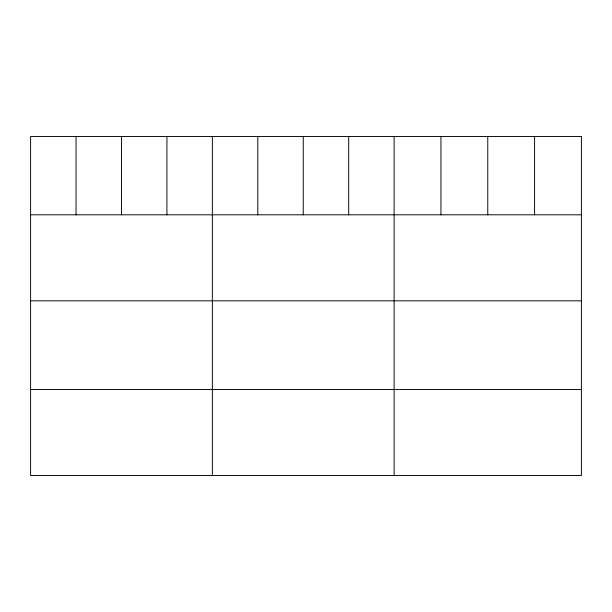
<?xml version="1.0" encoding="UTF-8"?>
<svg xmlns="http://www.w3.org/2000/svg" width="612" height="612" viewBox="0 0 612 612"><rect width="100%" height="100%" fill="white"/><g stroke="black" fill="none" stroke-linecap="round" stroke-linejoin="round"><path stroke-width="0.92" d="M30.6 214.804L581.4 214.804M30.6 300.829L581.4 300.829M30.6 389.462L581.4 389.462M534.582 136.514L534.582 214.804M487.764 136.514L487.764 214.804M440.946 136.514L440.946 214.804M394.128 136.514L394.128 475.486M348.687 136.514L348.687 214.804M303.246 136.514L303.246 214.804M257.805 136.514L257.805 214.804M212.364 136.514L212.364 475.486M166.923 136.514L166.923 214.804M121.482 136.514L121.482 214.804M76.041 136.514L76.041 214.804M581.4 136.514L30.6 136.514L30.6 475.486L581.4 475.486L581.4 136.514"/></g></svg>
